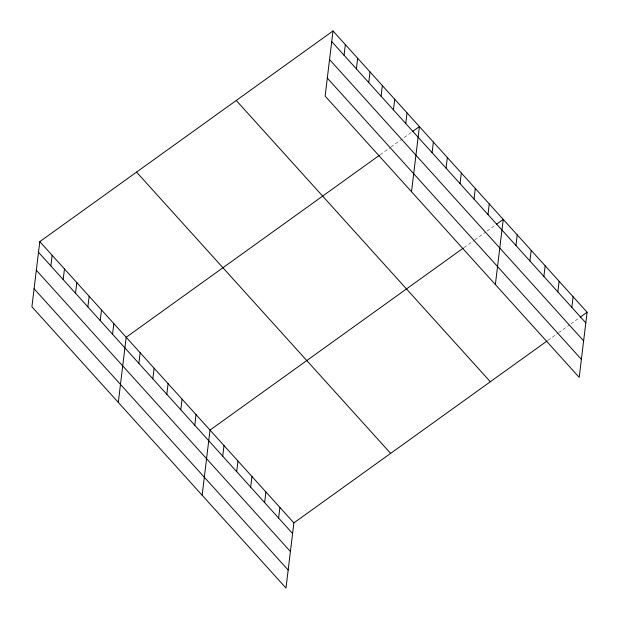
<?xml version="1.0" encoding="UTF-8"?>
<svg xmlns="http://www.w3.org/2000/svg" width="619" height="619" viewBox="0 0 619 619"><rect width="100%" height="100%" fill="white"/><g stroke="black" fill="none" stroke-linecap="round" stroke-linejoin="round"><path stroke-width="0.46" stroke-dasharray="3.1 2.32" d="M380.228 154.727L390.218 147.554M390.984 146.997L411.72 132.102M464.08 247.546L474.061 240.373M474.827 239.824L485.582 232.094M487.114 230.995L495.564 224.921M547.923 340.365L557.912 333.192M558.678 332.643L569.426 324.921M570.966 323.814L579.415 317.748"/><path stroke-width="0.93" d="M333.007 30.95L325.13 96.092L579.206 377.366L587.091 312.224L333.007 30.95L39.794 241.634L31.909 306.776L285.993 588.05L293.87 522.908L547.157 340.922M50.843 265.922L52.135 255.291M63.184 279.579L64.477 268.956M75.526 293.244L76.818 282.62M87.867 306.908L89.159 296.277M100.208 320.565L101.501 309.941M112.55 334.229L113.834 323.605M118.299 402.404L126.175 337.27L379.462 155.276M138.865 363.361L140.157 352.737M152.839 378.828L154.131 368.204M166.821 394.303L168.105 383.679M180.794 409.77L182.079 399.147M194.768 425.245L196.053 414.614M202.142 495.231L210.027 430.089L463.314 248.095M222.716 456.18L224.001 445.556M236.69 471.655L237.975 461.031M250.664 487.122L251.948 476.498M264.638 502.597L265.922 491.966M278.612 518.064L279.896 507.441M344.063 55.238L345.348 44.614M356.405 68.902L357.689 58.271M368.746 82.559L370.03 71.936M381.087 96.224L382.372 85.6M393.429 109.888L394.713 99.257M405.77 123.545L407.054 112.921M411.511 191.728L419.396 126.586L412.486 131.553M432.085 152.676L433.37 142.053M446.059 168.151L447.344 157.528M460.033 183.619L461.317 172.995M474.007 199.094L475.299 188.462M487.981 214.561L489.273 203.937M495.362 284.547L503.247 219.405L496.33 224.372M515.937 245.503L517.221 234.872M529.91 260.97L531.195 250.347M543.884 276.438L545.169 265.814M557.858 291.913L559.143 281.289M571.832 307.38L573.117 296.756M580.181 317.191L587.091 312.224M331.722 41.574L585.806 322.855M329.548 59.563L583.632 340.845M327.304 78.102L581.388 359.376M236.249 100.471L490.333 381.753M136.551 172.105L390.635 453.387M39.794 241.634L293.87 522.908M38.502 252.258L292.586 533.532M36.328 270.248L290.412 551.521M34.084 288.787L288.168 570.06"/></g></svg>
